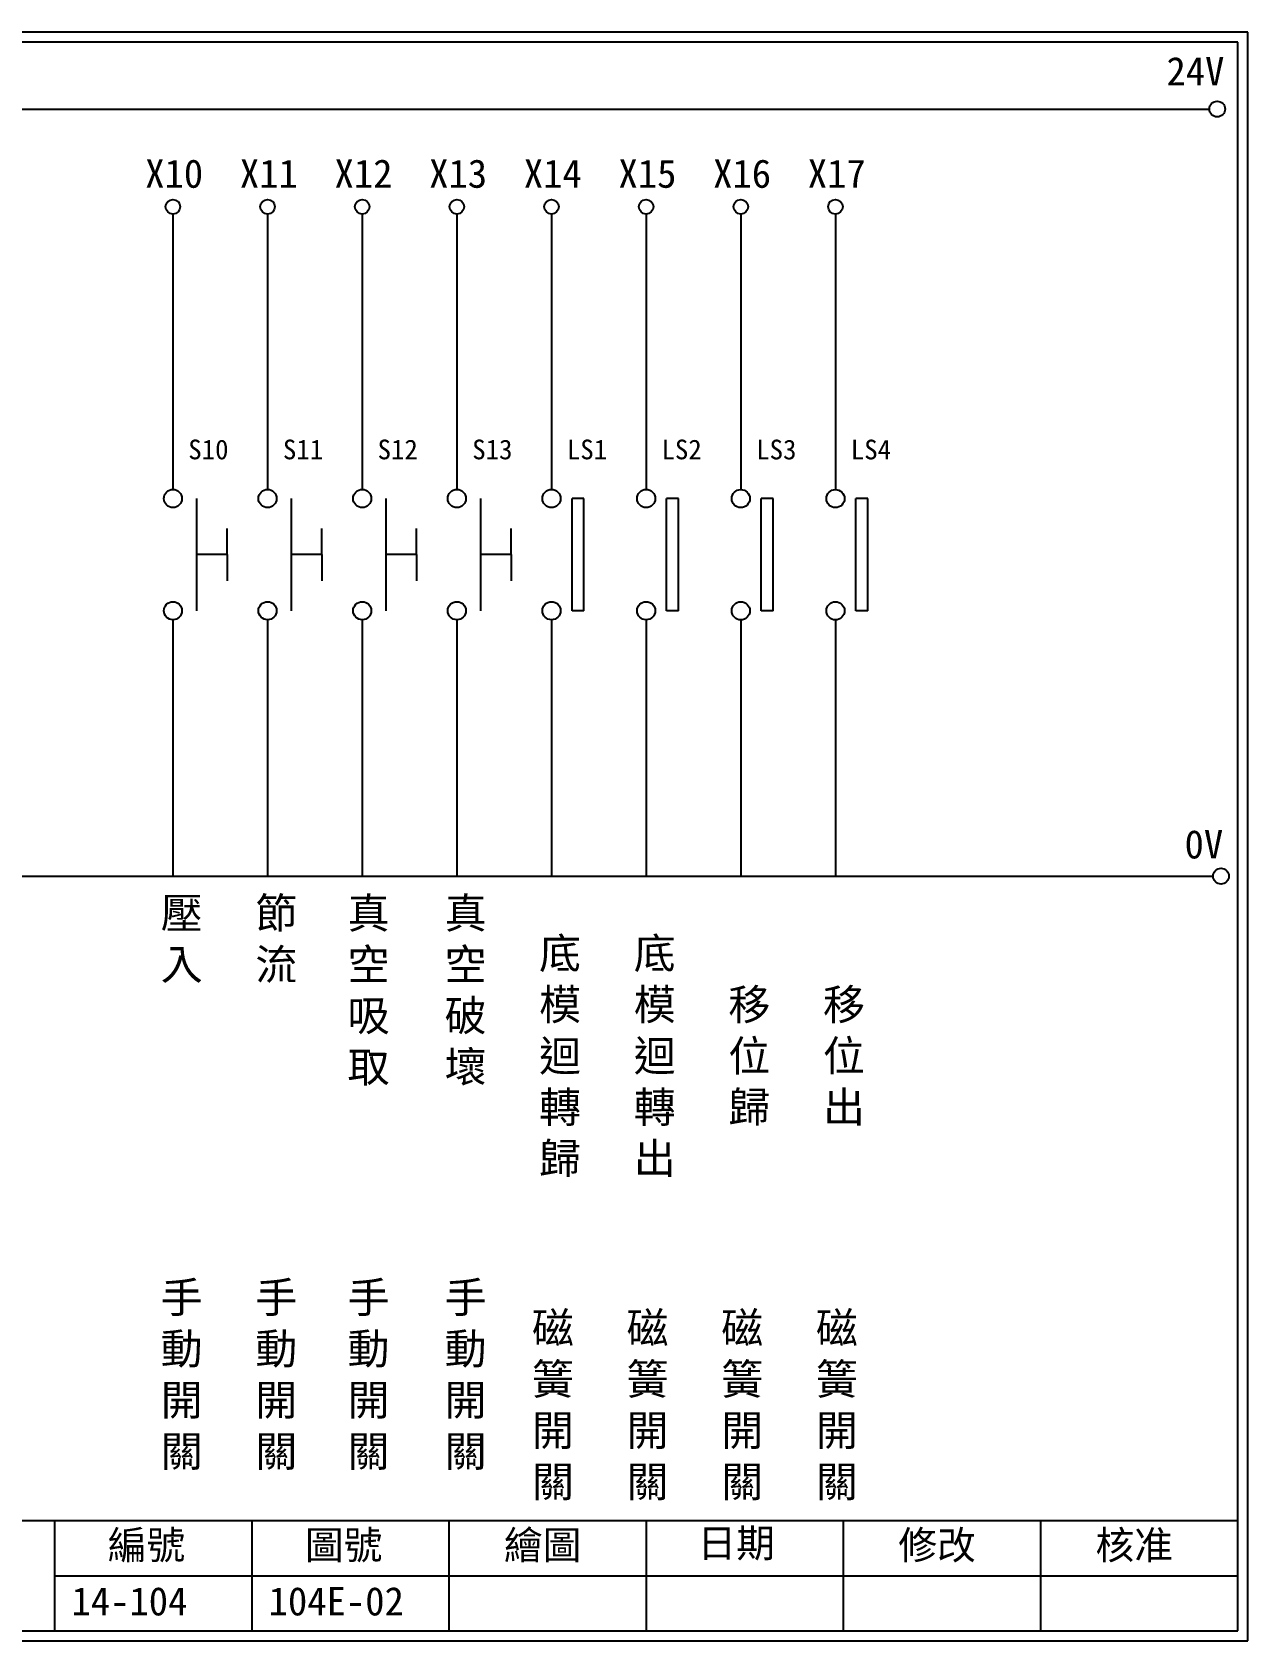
# Model space of a CAD drawing. Extents: x 325 to 612, y 3 to 207.
# Drawn here: x 458.2 to 612.3, y 3 to 207 of the extents above; entities that cross this region are included whole.
import ezdxf

# ---------------------------------------------------------------- set-up
doc = ezdxf.new("R2010")
doc.units = 0
doc.layers.get('0').update_dxf_attribs({"linetype": 'CONTINUOUS'})
doc.layers.add('圖框層', color=7, linetype='CONTINUOUS')
doc.layers.add('標尺寸層', color=3, linetype='CONTINUOUS')
doc.styles.add('CNS', font='romanc.shx', dxfattribs={"bigfont": 'chineset.shx'})
doc.styles.add('STSL', font='KAIU.TTF')

msp = doc.modelspace()

# ---------------------------------------------------------------- linework, layer by layer
for p, q in [((528.15, 147.84), (526.64, 147.84)), ((540.15, 147.84), (538.64, 147.84)), ((552.15, 147.83), (550.64, 147.83)), ((564.15, 147.83), (562.64, 147.83)), ((482.91, 140.73), (482.91, 144.04)), ((494.91, 140.73), (494.91, 144.04)), ((506.91, 140.73), (506.91, 144.04)), ((518.91, 140.73), (518.91, 144.04)), ((482.91, 140.73), (482.91, 137.42)), ((494.91, 140.73), (494.91, 137.42)), ((506.91, 140.73), (506.91, 137.42)), ((518.91, 140.73), (518.91, 137.42)), ((528.15, 133.61), (526.64, 133.61)), ((540.15, 133.61), (538.64, 133.61)), ((552.15, 133.6), (550.64, 133.6)), ((564.15, 133.6), (562.64, 133.6))]:
    msp.add_line(p, q)
for centre in [(608.44, 197.22), (608.92, 99.96)]:
    msp.add_circle(centre, 1)
at = {"layer": '圖框層', "color": 7}
for p, q in [((612.32, 206.97), (325.32, 206.97)), ((612.32, 3), (612.32, 206.97)), ((611.07, 205.72), (326.57, 205.72)), ((611.07, 4.25), (611.07, 205.72)), ((326.57, 18.25), (611.07, 18.25)), ((461.07, 4.25), (461.07, 18.25)), ((486.07, 4.25), (486.07, 18.25)), ((511.07, 4.25), (511.07, 18.25)), ((536.07, 4.25), (536.07, 18.25)), ((561.07, 4.25), (561.07, 18.25)), ((586.07, 4.25), (586.07, 18.25)), ((461.07, 11.25), (611.07, 11.25)), ((326.57, 4.25), (611.07, 4.25)), ((325.32, 3), (612.32, 3))]:
    msp.add_line(p, q, dxfattribs=at)
at = {"layer": '標尺寸層', "color": 7}
for p, q in [((329.84, 197.22), (607.44, 197.22)), ((476.04, 183.91), (476.04, 148.99)), ((488.04, 183.91), (488.04, 148.99)), ((500.04, 183.91), (500.04, 148.99)), ((512.04, 183.91), (512.04, 148.99)), ((524.04, 183.91), (524.04, 148.99)), ((536.04, 183.91), (536.04, 148.99)), ((548.04, 183.91), (548.04, 148.99)), ((560.04, 183.91), (560.04, 148.99)), ((479.04, 147.84), (479.04, 133.61)), ((491.04, 147.84), (491.04, 133.61)), ((503.04, 147.84), (503.04, 133.61)), ((515.04, 147.84), (515.04, 133.61)), ((526.64, 133.61), (526.64, 147.84)), ((528.15, 133.61), (528.15, 147.84)), ((538.64, 133.61), (538.64, 147.84)), ((540.15, 133.61), (540.15, 147.84)), ((550.64, 133.6), (550.64, 147.83)), ((552.15, 133.6), (552.15, 147.83)), ((562.64, 133.6), (562.64, 147.83)), ((564.15, 133.6), (564.15, 147.83)), ((482.91, 140.73), (479.04, 140.73)), ((494.91, 140.73), (491.04, 140.73)), ((506.91, 140.73), (503.04, 140.73)), ((518.91, 140.73), (515.04, 140.73)), ((476.04, 132.46), (476.04, 99.96)), ((488.04, 132.46), (488.04, 99.96)), ((500.04, 132.46), (500.04, 99.96)), ((512.04, 132.46), (512.04, 99.96)), ((524.04, 132.46), (524.04, 99.96)), ((536.04, 132.46), (536.04, 99.96)), ((548.04, 132.46), (548.04, 99.96)), ((548.04, 132.45), (548.04, 99.96)), ((560.04, 132.46), (560.04, 99.96)), ((560.04, 132.45), (560.04, 99.96)), ((330.05, 99.96), (607.92, 99.96))]:
    msp.add_line(p, q, dxfattribs=at)
for centre, radius in [((476.04, 184.83), 0.92), ((488.04, 184.83), 0.92), ((500.04, 184.83), 0.92), ((512.04, 184.83), 0.92), ((524.04, 184.83), 0.92), ((536.04, 184.83), 0.92), ((548.04, 184.83), 0.92), ((560.04, 184.83), 0.92), ((476.04, 147.84), 1.15), ((488.04, 147.84), 1.15), ((500.04, 147.84), 1.15), ((512.04, 147.84), 1.15), ((524.04, 147.84), 1.15), ((536.04, 147.84), 1.15), ((548.04, 147.83), 1.15), ((560.04, 147.83), 1.15), ((476.04, 133.61), 1.15), ((488.04, 133.61), 1.15), ((500.04, 133.61), 1.15), ((512.04, 133.61), 1.15), ((524.04, 133.61), 1.15), ((536.04, 133.61), 1.15), ((548.04, 133.6), 1.15), ((560.04, 133.6), 1.15)]:
    msp.add_circle(centre, radius, dxfattribs=at)

# ---------------------------------------------------------------- texts
at = {"layer": '圖框層', "color": 4, "style": 'STSL'}
for s, height, p in [('24V', 3.6, (602, 200.22)), ('X10', 3.6, (472.53, 187.24)), ('X11', 3.6, (484.53, 187.24)), ('X12', 3.6, (496.53, 187.24)), ('X13', 3.6, (508.53, 187.24)), ('X14', 3.6, (520.53, 187.24)), ('X15', 3.6, (532.53, 187.24)), ('X16', 3.6, (544.53, 187.24)), ('X17', 3.6, (556.53, 187.24)), ('S10', 2.5, (477.99, 152.81)), ('S11', 2.5, (489.99, 152.81)), ('S12', 2.5, (501.99, 152.81)), ('S13', 2.5, (513.99, 152.81)), ('LS1', 2.5, (525.99, 152.81)), ('LS2', 2.5, (537.99, 152.81)), ('LS3', 2.5, (549.99, 152.8)), ('LS4', 2.5, (561.99, 152.8)), ('0V', 3.6, (604.3, 102.2)), ('編號', 3.6, (467.78, 13.34)), ('圖號', 3.6, (492.78, 13.34)), ('繪圖', 3.6, (518.01, 13.34)), ('日期', 3.6, (542.54, 13.59)), ('修改', 3.6, (568.01, 13.34)), ('核准', 3.6, (593.01, 13.34)), ('14-104', 3.6, (463.18, 6.22)), ('104E-02', 3.6, (488.18, 6.22))]:
    msp.add_text(s, height=height, dxfattribs=at).set_placement(p)
at = {"layer": '標尺寸層', "color": 7, "char_height": 3.9, "width": 4.9608, "style": 'CNS'}
for s, insert, attachment_point in [('{\\fDFKai-SB|b0|i0|c136|p65;壓入}', (474.49, 97.23), 1), ('{\\fDFKai-SB|b0|i0|c136|p65;節流}', (486.49, 97.23), 1), ('{\\fDFKai-SB|b0|i0|c136|p65;真空吸取}', (498.18, 97.23), 1), ('{\\fDFKai-SB|b0|i0|c136|p65;真空破壞}', (510.49, 97.23), 1), ('{\\fDFKai-SB|b0|i0|c136|p65;底模迴轉歸}', (525.12, 76.97), 5), ('{\\fDFKai-SB|b0|i0|c136|p65;底模迴轉出}', (537.12, 76.97), 5), ('{\\fDFKai-SB|b0|i0|c136|p65;移位歸}', (549.12, 76.97), 5), ('{\\fDFKai-SB|b0|i0|c136|p65;移位出}', (561.12, 76.97), 5), ('{\\fDFKai-SB|b0|i0|c136|p65;手動開關}', (474.49, 48.49), 1), ('{\\fDFKai-SB|b0|i0|c136|p65;手動開關}', (486.49, 48.49), 1), ('{\\fDFKai-SB|b0|i0|c136|p65;手動開關}', (498.18, 48.49), 1), ('{\\fDFKai-SB|b0|i0|c136|p65;手動開關}', (510.49, 48.49), 1), ('{\\fDFKai-SB|b0|i0|c136|p65;磁簧開關}', (524.22, 32.72), 5), ('{\\fDFKai-SB|b0|i0|c136|p65;磁簧開關}', (536.22, 32.72), 5), ('{\\fDFKai-SB|b0|i0|c136|p65;磁簧開關}', (548.22, 32.72), 5), ('{\\fDFKai-SB|b0|i0|c136|p65;磁簧開關}', (560.22, 32.72), 5)]:
    msp.add_mtext(s, dxfattribs=dict(at, insert=insert, attachment_point=attachment_point))

doc.saveas('drawing.dxf')
